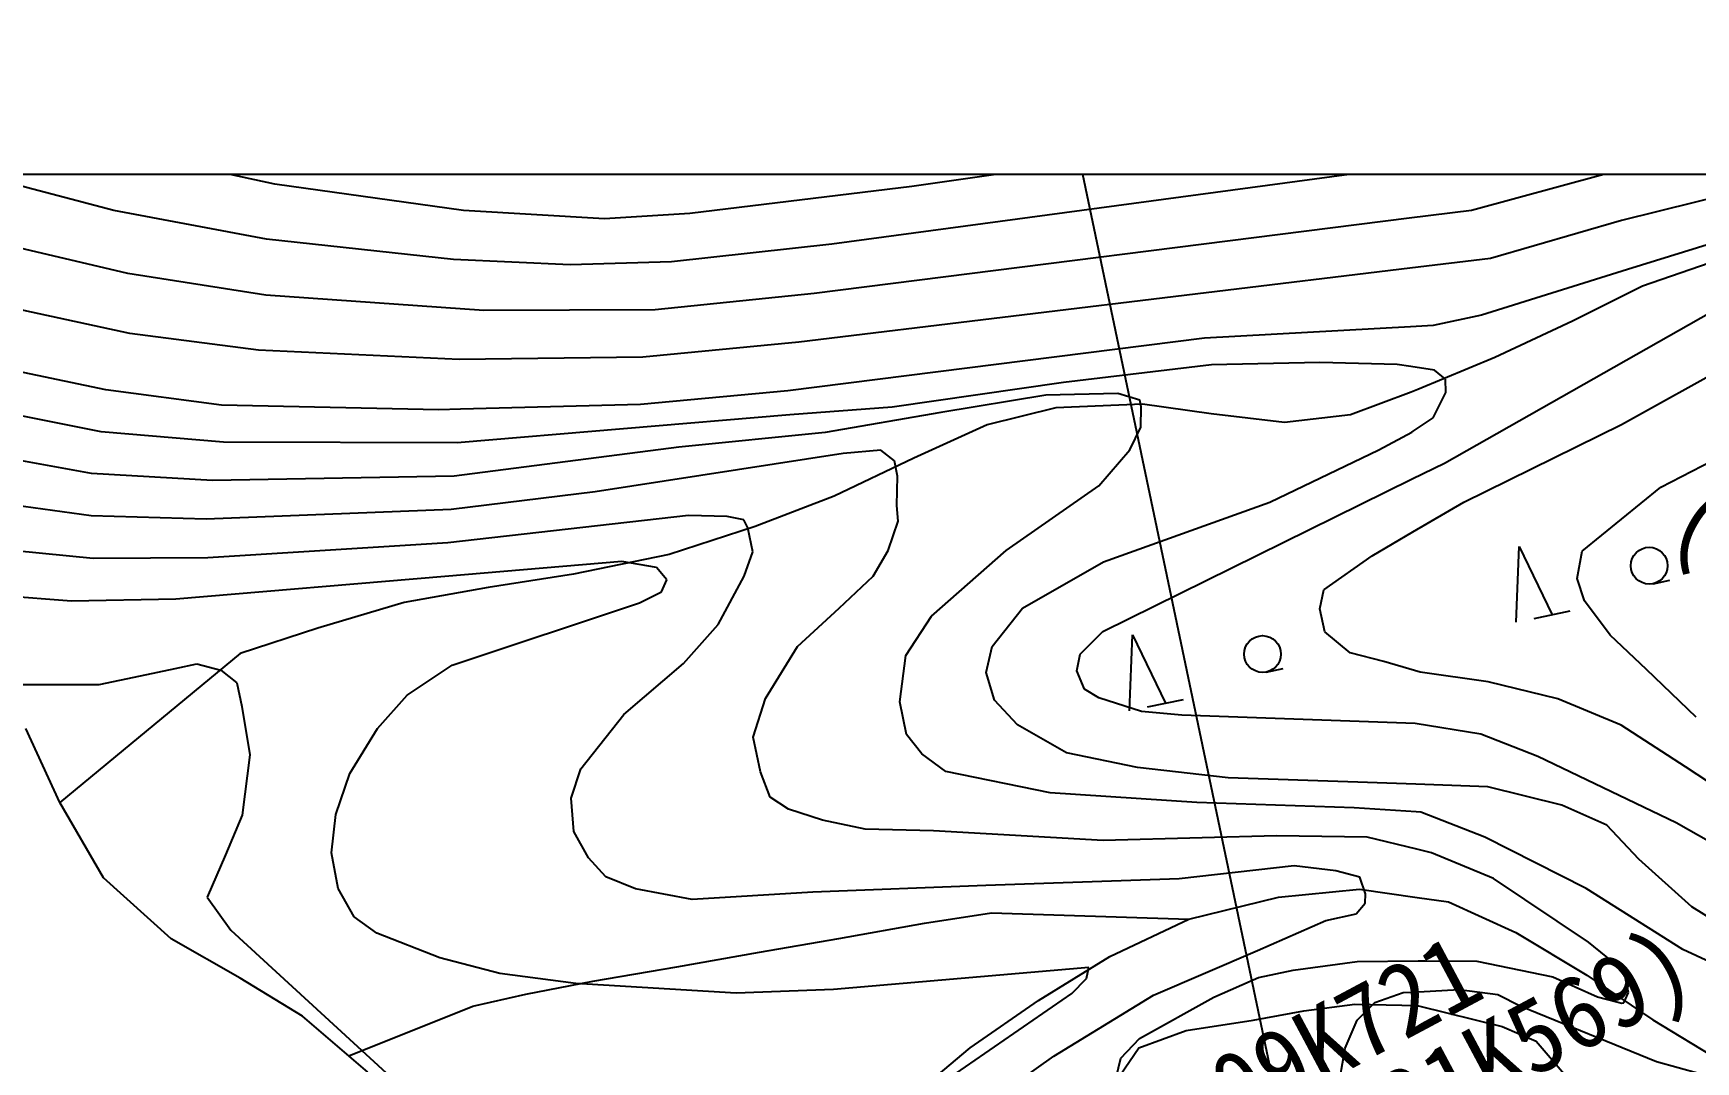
# Model space of a CAD drawing. Header units: millimetres. Extents: x 13158 to 13954, y 1103 to 1807.
# Drawn here: x 13771.2 to 13839, y 1508.4 to 1550.3 of the extents above; entities that cross this region are included whole.
import ezdxf
from ezdxf.xclip import XClip

# ---------------------------------------------------------------- set-up
doc = ezdxf.new("R2010")
doc.units = ezdxf.units.MM
doc.header["$LTSCALE"] = 10
doc.header["$MEASUREMENT"] = 0
doc.header["$XCLIPFRAME"] = 2
doc.layers.add('TX-PAPR', color=2, linetype='Continuous', plot=False)
doc.layers.add('TZ-BASE', color=253, linetype='Continuous')
doc.styles.get("Standard").update_dxf_attribs({"font": 'GulimChe.ttf'})

# ---------------------------------------------------------------- blocks, each defined once
blk = doc.blocks.new('JD-SFSG5YJF567')
at = {"layer": 'TZ-BASE'}
for p, q in [((573.292, -196.254), (495.495, 174.371)), ((529.617, 77.41, -51), (509.381, 74.508, -51)), ((483.399, 74.612, -51), (476.647, 76.049, -51)), ((476.832, 73.532, -52), (469.224, 75.532, -52)), ((529.642, 75.325, -52), (506.117, 72.158, -52)), ((491.09, 73.536, -51), (483.399, 74.612, -51)), ((538.082, 75.129, -53), (532.221, 73.539, -53)), ((509.381, 74.508, -51), (500.327, 73.408, -51)), ((543.214, 74.334, -54), (538.334, 73.127, -54)), ((483.065, 72.361, -52), (476.832, 73.532, -52)), ((496.842, 73.194, -51), (491.09, 73.536, -51)), ((500.327, 73.408, -51), (496.842, 73.194, -51)), ((532.221, 73.539, -53), (529.668, 73.217, -53)), ((529.668, 73.217, -53), (505.406, 70.15, -53)), ((538.334, 73.127, -54), (532.986, 71.577, -54)), ((477.403, 70.96, -53), (470.84, 72.51, -53)), ((490.682, 71.532, -52), (483.065, 72.361, -52)), ((506.117, 72.158, -52), (499.582, 71.439, -52)), ((542.005, 72.19, -55), (538.585, 71.124, -55)), ((495.448, 71.314, -52), (490.682, 71.532, -52)), ((499.582, 71.439, -52), (495.448, 71.314, -52)), ((532.986, 71.577, -54), (529.693, 71.178, -54)), ((541.911, 71.382, -61.28), (539.192, 70.449, -61.28)), ((483.028, 70.082, -53), (477.403, 70.96, -53)), ((529.693, 71.178, -54), (504.771, 68.158, -54)), ((538.585, 71.124, -55), (532.621, 69.267, -55)), ((477.488, 68.516, -54), (471.226, 69.87, -54)), ((491.923, 69.452, -53), (483.028, 70.082, -53)), ((505.406, 70.15, -53), (498.92, 69.487, -53)), ((539.192, 70.449, -61.28), (536.329, 69.027, -61.28)), ((498.92, 69.487, -53), (491.923, 69.452, -53)), ((532.621, 69.267, -55), (530.645, 68.846, -55)), ((531.107, 63.234, -55), (541.972, 69.39, -55)), ((482.73, 67.835, -54), (477.488, 68.516, -54)), ((529.721, 68.794, -55), (521.324, 68.321, -55)), ((530.645, 68.846, -55), (529.721, 68.794, -55)), ((536.329, 69.027, -61.28), (533.168, 67.544, -61.28)), ((490.916, 67.452, -54), (482.73, 67.835, -54)), ((504.771, 68.158, -54), (498.415, 67.554, -54)), ((521.324, 68.321, -55), (504.329, 66.177, -55)), ((476.501, 66.218, -55), (470.555, 67.464, -55)), ((498.415, 67.554, -54), (490.916, 67.452, -54)), ((521.609, 67.239, -56), (515.572, 66.526, -56)), ((526.021, 67.334, -56), (521.609, 67.239, -56)), ((529.177, 67.258, -56), (526.021, 67.334, -56)), ((529.741, 67.172, -56), (529.177, 67.258, -56)), ((530.703, 67.025, -56), (529.741, 67.172, -56)), ((533.168, 67.544, -61.28), (530.02, 66.228, -61.28)), ((538.328, 64.812, -54), (543.34, 67.585, -54)), ((515.572, 66.526, -56), (508.58, 65.52, -56)), ((531.15, 66.657, -56), (530.703, 67.025, -56)), ((531.173, 66.108, -56), (531.15, 66.657, -56)), ((481.226, 65.595, -55), (476.501, 66.218, -55)), ((504.329, 66.177, -55), (498.315, 65.627, -55)), ((514.85, 66.005, -57), (510.568, 65.291, -57)), ((517.792, 66.068, -57), (514.85, 66.005, -57)), ((518.68, 65.793, -57), (517.792, 66.068, -57)), ((518.736, 65.528, -57), (518.68, 65.793, -57)), ((529.754, 66.128, -61.28), (527.272, 65.194, -61.28)), ((530.02, 66.228, -61.28), (529.754, 66.128, -61.28)), ((530.651, 65.075, -56), (531.173, 66.108, -56)), ((476.316, 64.511, -56), (470.349, 65.693, -56)), ((490.088, 65.405, -55), (481.226, 65.595, -55)), ((490.969, 65.429, -55), (490.088, 65.405, -55)), ((504.401, 65.196, -56), (490.841, 64.065, -56)), ((498.315, 65.627, -55), (490.969, 65.429, -55)), ((508.58, 65.52, -56), (504.401, 65.196, -56)), ((510.568, 65.291, -57), (505.843, 64.483, -57)), ((515.259, 65.481, -61.28), (512.455, 64.787, -61.28)), ((518.794, 65.633, -61.28), (515.259, 65.481, -61.28)), ((518.726, 64.695, -57), (518.736, 65.528, -57)), ((521.593, 65.237, -61.28), (518.794, 65.633, -61.28)), ((524.584, 64.889, -61.28), (521.593, 65.237, -61.28)), ((527.272, 65.194, -61.28), (524.584, 64.889, -61.28)), ((481.308, 64.08, -56), (476.316, 64.511, -56)), ((505.843, 64.483, -57), (499.876, 63.877, -57)), ((512.455, 64.787, -61.28), (509.472, 63.436, -61.28)), ((518.274, 63.769, -57), (518.726, 64.695, -57)), ((528.43, 63.778, -56), (529.774, 64.499, -56)), ((529.774, 64.499, -56), (529.841, 64.535, -56)), ((529.841, 64.535, -56), (530.651, 65.075, -56)), ((531.896, 61.634, -54), (538.328, 64.812, -54)), ((539.943, 62.247, -53), (545.182, 64.96, -53)), ((490.841, 64.065, -56), (481.308, 64.08, -56)), ((499.876, 63.877, -57), (490.714, 62.702, -57)), ((508.119, 63.761, -58), (506.578, 63.622, -58)), ((508.672, 63.323, -58), (508.119, 63.761, -58)), ((517.012, 62.304, -57), (518.274, 63.769, -57)), ((523.984, 61.644, -56), (528.43, 63.778, -56)), ((475.921, 62.811, -57), (470.978, 63.706, -57)), ((506.578, 63.622, -58), (496.472, 62.055, -58)), ((509.472, 63.436, -61.28), (506.22, 61.877, -61.28)), ((508.802, 62.704, -58), (508.672, 63.323, -58)), ((529.797, 62.588, -55), (531.107, 63.234, -55)), ((480.855, 62.522, -57), (475.921, 62.811, -57)), ((490.714, 62.702, -57), (480.855, 62.522, -57)), ((508.778, 61.499, -58), (508.802, 62.704, -58)), ((517.18, 56.358, -55), (529.797, 62.588, -55)), ((496.472, 62.055, -58), (490.586, 61.339, -58)), ((506.22, 61.877, -61.28), (502.995, 60.651, -61.28)), ((513.226, 59.663, -57), (517.012, 62.304, -57)), ((536.726, 59.636, -53), (539.943, 62.247, -53)), ((475.901, 61.076, -58), (472.355, 61.57, -58)), ((480.603, 60.946, -58), (475.901, 61.076, -58)), ((490.586, 61.339, -58), (480.603, 60.946, -58)), ((500.274, 61.099, -59), (490.458, 59.976, -59)), ((501.852, 61.061, -59), (500.274, 61.099, -59)), ((502.527, 60.925, -59), (501.852, 61.061, -59)), ((508.82, 60.862, -58), (508.778, 61.499, -58)), ((517.201, 59.205, -56), (523.984, 61.644, -56)), ((529.823, 60.423, -54), (531.896, 61.634, -54)), ((502.995, 60.651, -61.28), (499.485, 59.511, -61.28)), ((502.69, 60.59, -59), (502.527, 60.925, -59)), ((502.894, 59.618, -59), (502.69, 60.59, -59)), ((508.423, 59.67, -58), (508.82, 60.862, -58)), ((528.159, 59.451, -54), (529.823, 60.423, -54)), ((490.458, 59.976, -59), (480.661, 59.375, -59)), ((534.043, 56.74, -56.327), (534.16, 59.83, -56.327)), ((534.16, 59.83, -56.327), (535.511, 57.048, -56.327)), ((475.987, 59.348, -59), (472.818, 59.657, -59)), ((480.661, 59.375, -59), (475.987, 59.348, -59)), ((497.556, 59.22, -60), (490.33, 58.612, -60)), ((499.485, 59.511, -61.28), (495.58, 58.698, -61.28)), ((498.964, 58.969, -60), (497.556, 59.22, -60)), ((502.549, 58.622, -59), (502.894, 59.618, -59)), ((507.813, 58.619, -58), (508.423, 59.67, -58)), ((510.185, 56.994, -57), (513.226, 59.663, -57)), ((513.904, 57.313, -56), (517.201, 59.205, -56)), ((526.19, 58.07, -54), (528.159, 59.451, -54)), ((536.53, 58.52, -53), (536.726, 59.636, -53)), ((490.33, 58.612, -60), (479.367, 57.69, -60)), ((495.58, 58.698, -61.28), (492.098, 58.164, -61.28)), ((499.386, 58.469, -60), (498.964, 58.969, -60)), ((499.176, 57.986, -60), (499.386, 58.469, -60)), ((501.486, 56.645, -59), (502.549, 58.622, -59)), ((506.425, 57.312, -58), (507.813, 58.619, -58)), ((536.827, 57.614, -53), (536.53, 58.52, -53)), ((539.619, 58.315, -56.327), (540.304, 58.459, -56.327)), ((475.11, 57.606, -60), (472.293, 57.824, -60)), ((479.367, 57.69, -60), (475.11, 57.606, -60)), ((492.098, 58.164, -61.28), (488.671, 57.541, -61.28)), ((498.271, 57.529, -60), (499.176, 57.986, -60)), ((526.032, 57.284, -54), (526.19, 58.07, -54)), ((488.671, 57.541, -61.28), (485.147, 56.507, -61.28)), ((490.626, 54.997, -60), (498.271, 57.529, -60)), ((504.721, 55.754, -58), (506.425, 57.312, -58)), ((509.137, 55.389, -57), (510.185, 56.994, -57)), ((512.661, 55.759, -56), (513.904, 57.313, -56)), ((526.227, 56.357, -54), (526.032, 57.284, -54)), ((534.777, 56.894, -56.327), (536.245, 57.202, -56.327)), ((537.873, 56.221, -53), (536.827, 57.614, -53)), ((485.147, 56.507, -61.28), (481.979, 55.465, -61.28)), ((500.066, 55.054, -59), (501.486, 56.645, -59)), ((516.246, 55.442, -55), (517.18, 56.358, -55)), ((527.267, 55.5, -54), (526.227, 56.357, -54)), ((503.411, 53.633, -58), (504.721, 55.754, -58)), ((512.423, 54.694, -56), (512.661, 55.759, -56)), ((518.268, 53.136, -56.327), (518.385, 56.226, -56.327)), ((518.385, 56.226, -56.327), (519.736, 53.444, -56.327)), ((539.352, 54.81, -53), (537.873, 56.221, -53)), ((481.979, 55.465, -61.28), (474.627, 49.396, -61.28)), ((479.331, 54.856, -61), (480.215, 55.042, -61)), ((480.215, 55.042, -61), (481.192, 54.785, -61)), ((488.799, 53.767, -60), (490.626, 54.997, -60)), ((497.64, 52.976, -59), (500.066, 55.054, -59)), ((508.889, 53.491, -57), (509.137, 55.389, -57)), ((516.119, 54.758, -55), (516.246, 55.442, -55)), ((528.633, 55.141, -54), (527.267, 55.5, -54)), ((529.892, 54.77, -54), (528.633, 55.141, -54)), ((476.235, 54.207, -61), (477.916, 54.559, -61)), ((477.916, 54.559, -61), (479.331, 54.856, -61)), ((481.192, 54.785, -61), (481.853, 54.278, -61)), ((481.853, 54.278, -61), (482.057, 53.305, -61)), ((512.752, 53.563, -56), (512.423, 54.694, -56)), ((516.431, 54.017, -55), (516.119, 54.758, -55)), ((523.844, 54.711, -56.327), (524.529, 54.855, -56.327)), ((530.124, 54.702, -54), (529.892, 54.77, -54)), ((532.894, 54.315, -54), (530.124, 54.702, -54)), ((535.73, 53.62, -54), (532.894, 54.315, -54)), ((541.373, 52.869, -53), (539.352, 54.81, -53)), ((472.807, 54.203, -61), (476.235, 54.207, -61)), ((487.591, 52.407, -60), (488.799, 53.767, -60)), ((502.912, 52.051, -58), (503.411, 53.633, -58)), ((517.009, 53.659, -55), (516.431, 54.017, -55)), ((518.748, 53.104, -55), (517.009, 53.659, -55)), ((519.002, 53.29, -56.327), (520.47, 53.598, -56.327)), ((538.321, 52.55, -54), (535.73, 53.62, -54)), ((482.057, 53.305, -61), (482.377, 51.341, -61)), ((495.888, 50.762, -59), (497.64, 52.976, -59)), ((509.168, 52.164, -57), (508.889, 53.491, -57)), ((513.701, 52.562, -56), (512.752, 53.563, -56)), ((520.395, 52.946, -55), (518.748, 53.104, -55)), ((529.911, 52.615, -55), (520.395, 52.946, -55)), ((474.627, 49.396, -255), (473.237, 52.403, -255)), ((486.461, 50.579, -60), (487.591, 52.407, -60)), ((515.697, 51.411, -56), (513.701, 52.562, -56)), ((529.918, 52.614, -55), (529.911, 52.615, -55)), ((532.597, 52.173, -55), (529.918, 52.614, -55)), ((540.938, 50.841, -54), (538.321, 52.55, -54)), ((503.209, 50.637, -58), (502.912, 52.051, -58)), ((509.796, 51.373, -57), (509.168, 52.164, -57)), ((534.926, 51.262, -55), (532.597, 52.173, -55)), ((482.377, 51.341, -61), (482.064, 48.875, -61)), ((510.777, 50.656, -57), (509.796, 51.373, -57)), ((518.592, 50.819, -56), (515.697, 51.411, -56)), ((540.564, 48.568, -55), (534.926, 51.262, -55)), ((485.888, 48.895, -60), (486.461, 50.579, -60)), ((495.492, 49.57, -59), (495.888, 50.762, -59)), ((503.609, 49.613, -58), (503.209, 50.637, -58)), ((515.021, 49.792, -57), (510.777, 50.656, -57)), ((522.282, 50.393, -56), (518.592, 50.819, -56)), ((527.584, 50.214, -56), (522.282, 50.393, -56)), ((529.948, 50.133, -56), (527.584, 50.214, -56)), ((548.043, 46.203, -54), (540.938, 50.841, -54)), ((495.593, 48.207, -59), (495.492, 49.57, -59)), ((504.358, 49.124, -58), (503.609, 49.613, -58)), ((521.016, 49.389, -57), (515.021, 49.792, -57)), ((532.885, 50.034, -56), (529.948, 50.133, -56)), ((535.905, 49.283, -56), (532.885, 50.034, -56)), ((476.41, 46.314, -255), (474.627, 49.396, -255)), ((482.064, 48.875, -61), (481.388, 47.256, -61)), ((485.711, 47.343, -60), (485.888, 48.895, -60)), ((505.745, 48.676, -58), (504.358, 49.124, -58)), ((527.434, 49.167, -57), (521.016, 49.389, -57)), ((529.962, 49.009, -57), (527.434, 49.167, -57)), ((530.147, 48.998, -57), (529.962, 49.009, -57)), ((532.762, 47.977, -57), (530.147, 48.998, -57)), ((537.738, 48.468, -56), (535.905, 49.283, -56)), ((496.188, 47.132, -59), (495.593, 48.207, -59)), ((507.485, 48.303, -58), (505.745, 48.676, -58)), ((510.268, 48.241, -58), (507.485, 48.303, -58)), ((517.184, 47.846, -58), (510.268, 48.241, -58)), ((539.045, 47.08, -56), (537.738, 48.468, -56)), ((549.459, 43.488, -55), (540.564, 48.568, -55)), ((521.224, 47.956, -58), (517.184, 47.846, -58)), ((524.254, 48.038, -58), (521.224, 47.956, -58)), ((527.959, 47.984, -58), (524.254, 48.038, -58)), ((529.98, 47.486, -58), (527.959, 47.984, -58)), ((530.588, 47.336, -58), (529.98, 47.486, -58)), ((536.894, 45.89, -57), (532.762, 47.977, -57)), ((481.388, 47.256, -61), (480.642, 45.53, -61)), ((485.984, 45.881, -60), (485.711, 47.343, -60)), ((496.905, 46.359, -59), (496.188, 47.132, -59)), ((524.975, 46.804, -59), (520.283, 46.281, -59)), ((526.678, 46.608, -59), (524.975, 46.804, -59)), ((533.115, 46.297, -58), (530.588, 47.336, -58)), ((541.208, 45.134, -56), (539.045, 47.08, -56)), ((479.164, 43.825, -255), (476.41, 46.314, -255)), ((498.114, 45.874, -59), (496.905, 46.359, -59)), ((520.283, 46.281, -59), (512.399, 46.011, -59)), ((527.656, 46.351, -59), (526.678, 46.608, -59)), ((527.892, 45.662, -59), (527.656, 46.351, -59)), ((536.986, 43.694, -58), (533.115, 46.297, -58)), ((480.642, 45.53, -61), (481.601, 44.18, -61)), ((486.637, 44.729, -60), (485.984, 45.881, -60)), ((500.423, 45.436, -59), (498.114, 45.874, -59)), ((505.347, 45.731, -59), (500.423, 45.436, -59)), ((512.399, 46.011, -59), (505.347, 45.731, -59)), ((520.689, 44.634, -19.854), (524.348, 45.531, -19.854)), ((524.348, 45.531, -19.854), (527.646, 45.85, -19.854)), ((527.646, 45.85, -19.854), (530.004, 45.521, -19.854)), ((527.878, 45.29, -59), (527.892, 45.662, -59)), ((530.004, 45.521, -19.854), (531.274, 45.343, -19.854)), ((540.835, 43.394, -57), (536.894, 45.89, -57)), ((509.896, 44.465, -59.796), (512.636, 44.892, -59.796)), ((512.636, 44.892, -59.796), (520.689, 44.634, -59.796)), ((526.272, 44.584, -59), (527.51, 44.844, -59)), ((527.51, 44.844, -59), (527.878, 45.29, -59)), ((531.274, 45.343, -19.854), (534.024, 44.092, -19.854)), ((543.865, 43.476, -56), (541.208, 45.134, -56)), ((481.601, 44.18, -61), (491.857, 34.775, -61)), ((487.563, 44.06, -60), (486.637, 44.729, -60)), ((506.407, 43.848, -59.796), (509.896, 44.465, -59.796)), ((517.461, 43.114, -19.854), (520.689, 44.634, -19.854)), ((523.483, 43.352, -59), (526.272, 44.584, -59)), ((534.024, 44.092, -19.854), (536.922, 42.346, -19.854)), ((481.991, 42.232, -255), (479.164, 43.825, -255)), ((490.123, 43.054, -60), (487.563, 44.06, -60)), ((503.174, 43.294, -59.796), (506.407, 43.848, -59.796)), ((538.432, 42.52, -58), (536.986, 43.694, -58)), ((492.582, 42.416, -60), (490.123, 43.054, -60)), ((499.791, 42.689, -59.796), (503.174, 43.294, -59.796)), ((514.547, 41.318, -19.854), (517.461, 43.114, -19.854)), ((519.247, 41.54, -59), (523.483, 43.352, -59)), ((524.944, 42.551, -58), (527.546, 42.912, -58)), ((527.546, 42.912, -58), (530.036, 42.936, -58)), ((530.036, 42.936, -58), (530.311, 42.939, -58)), ((530.311, 42.939, -58), (532.438, 42.924, -58)), ((532.438, 42.924, -58), (535.528, 42.28, -58)), ((544.52, 41.675, -57), (540.835, 43.394, -57)), ((484.528, 40.683, -255), (481.991, 42.232, -255)), ((495.682, 42.01, -60), (492.582, 42.416, -60)), ((493.639, 41.576, -59.796), (496.367, 42.108, -59.796)), ((496.367, 42.108, -59.796), (499.791, 42.689, -59.796)), ((516.603, 42.659, -60), (506.184, 41.765, -60)), ((515.911, 41.596, -60), (516.504, 42.22, -60)), ((516.504, 42.22, -60), (516.603, 42.659, -60)), ((521.708, 41.456, -58), (523.529, 42.254, -58)), ((523.529, 42.254, -58), (524.944, 42.551, -58)), ((535.528, 42.28, -58), (537.361, 41.465, -58)), ((536.922, 42.346, -19.854), (539.606, 40.533, -19.854)), ((538.618, 41.636, -58), (538.432, 42.52, -58)), ((491.481, 41.081, -59.796), (493.639, 41.576, -59.796)), ((502.219, 41.621, -60), (495.682, 42.01, -60)), ((506.184, 41.765, -60), (502.219, 41.621, -60)), ((510.001, 37.518, -60), (515.911, 41.596, -60)), ((515.174, 39.043, -59), (519.247, 41.54, -59)), ((518.665, 39.768, -58), (521.708, 41.456, -58)), ((528.273, 41.241, -57), (529.428, 41.64, -57)), ((529.428, 41.64, -57), (530.051, 41.674, -57)), ((530.051, 41.674, -57), (531.71, 41.764, -57)), ((531.71, 41.764, -57), (533.284, 41.561, -57)), ((533.284, 41.561, -57), (534.23, 41.088, -57)), ((537.361, 41.465, -58), (538.143, 41.259, -58)), ((538.427, 41.227, -58), (538.618, 41.636, -58)), ((486.419, 39.056, -59.796), (491.481, 41.081, -59.796)), ((511.768, 39.385, -19.854), (514.547, 41.318, -19.854)), ((523.31, 40.519, -55.909), (525.376, 40.897, -55.909)), ((525.376, 40.897, -55.909), (527.452, 41.167, -55.909)), ((527.452, 41.167, -55.909), (530.005, 41.106, -55.909)), ((527.546, 40.515, -57), (528.273, 41.241, -57)), ((530.005, 41.106, -55.909), (530.058, 41.093, -55.909)), ((530.058, 41.093, -55.909), (533.46, 40.259, -55.909)), ((534.23, 41.088, -57), (539.761, 38.829, -57)), ((538.143, 41.259, -58), (538.339, 41.208, -58)), ((538.339, 41.208, -58), (538.427, 41.227, -58)), ((487.193, 38.39, -255), (484.528, 40.683, -255)), ((518.647, 39.39, -55.909), (520.57, 40.094, -55.909)), ((520.57, 40.094, -55.909), (523.31, 40.519, -55.909)), ((527.055, 39.37, -57), (527.546, 40.515, -57)), ((533.46, 40.259, -55.909), (534.858, 39.663, -55.909)), ((539.606, 40.533, -19.854), (542.342, 38.863, -19.854)), ((508.977, 37.054, -19.854), (511.768, 39.385, -19.854)), ((517.885, 38.278, -55.909), (518.647, 39.39, -55.909)), ((517.908, 38.969, -58), (518.665, 39.768, -58)), ((526.751, 37.574, -57), (527.055, 39.37, -57)), ((534.858, 39.663, -55.909), (537.213, 36.912, -55.909)), ((512.966, 37.469, -59), (515.174, 39.043, -59)), ((517.714, 38.178, -58), (517.908, 38.969, -58)), ((539.761, 38.829, -57), (542.409, 38.093, -57))]:
    blk.add_line(p, q, dxfattribs=at)
for centre in [(539.465, 59.049, -56.327), (523.69, 55.445, -56.327)]:
    blk.add_circle(centre, 0.75, dxfattribs=at)

msp = doc.modelspace()

# ---------------------------------------------------------------- linework, layer by layer
at = {"layer": 'TX-PAPR', "flags": 128}
msp.add_lwpolyline([(13895.344, 1394.571), (13899.845, 1544.571), (13295.434, 1544.571), (13299.935, 1394.571)], close=True, dxfattribs=at)

# ---------------------------------------------------------------- block references
at = {"layer": 'TZ-BASE'}
ref = msp.add_blockref('JD-SFSG5YJF567', (13297.685, 1469.571), dxfattribs=at)
XClip(ref).set_block_clipping_path([(597.6593278775, -75.0000074077), (602.1606802224, 74.9999925365), (-2.2506743118, 75.0000000279), (2.2506743119, -75.0000000279)])

# ---------------------------------------------------------------- texts
for s, rotation, p in [('(KPR321K600)', 329.61537, (13837.733, 1529.649)), ('309K721', 28.09279, (13818.603, 1504.678)), ('(KPR321K569)', 28.09279, (13818.689, 1500.408))]:
    msp.add_text(s, height=3, rotation=rotation, dxfattribs=at).set_placement(p)

doc.saveas('drawing.dxf')
